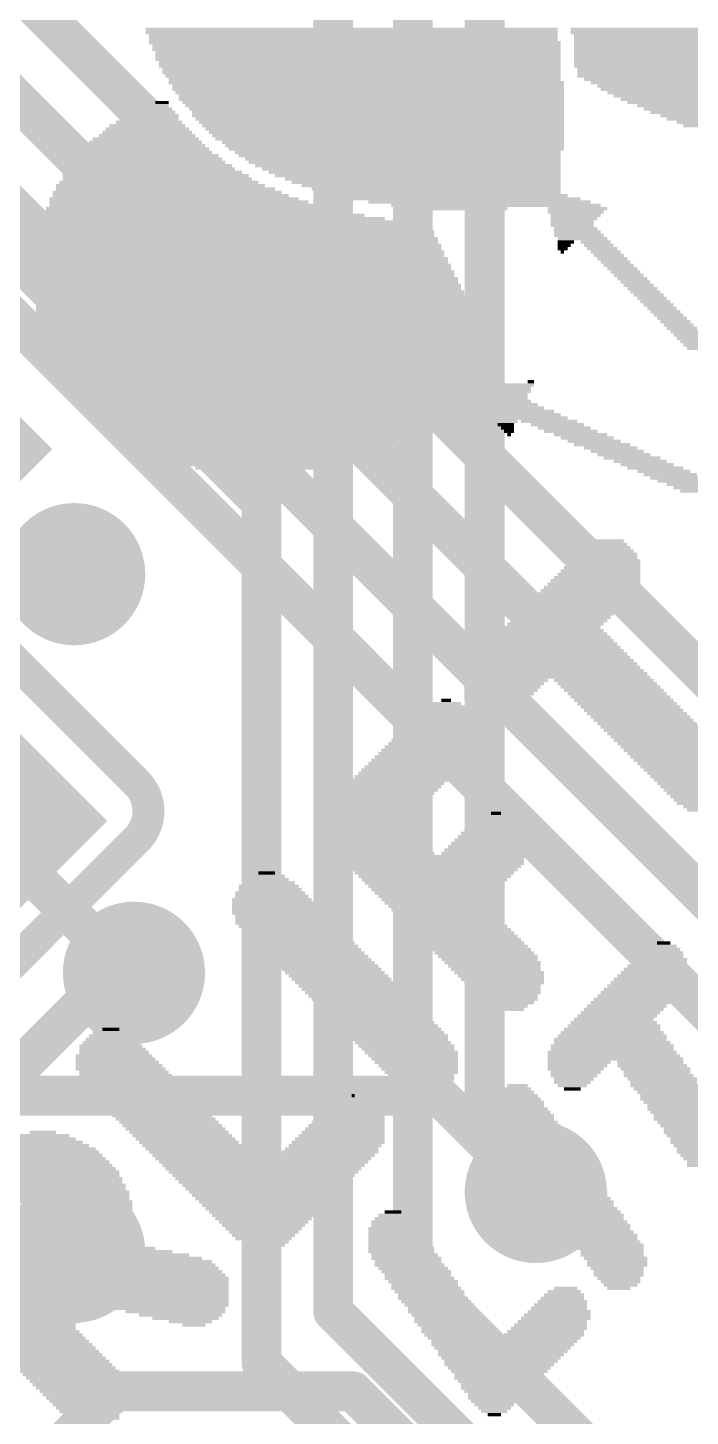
# Model space of a CAD drawing. Extents: x -3.3 to 68.7, y -0.1 to 53.5.
# Drawn here: x 51.77 to 56, y 18.89 to 27.74 of the extents above; entities that cross this region are included whole.
import ezdxf

# ---------------------------------------------------------------- set-up
doc = ezdxf.new("R2010")
doc.units = 0
for name, color, linetype in [('1', 12, 'CONTINUOUS'), ('16', 5, 'CONTINUOUS'), ('18', 3, 'CONTINUOUS'), ('200', 4, 'CONTINUOUS'), ('21', 40, 'CONTINUOUS')]:
    doc.layers.add(name, color=color, linetype=linetype)

# ---------------------------------------------------------------- blocks, each defined once
blk = doc.blocks.new('RECT')
blk.add_solid([(-0.5, -0.5), (0.5, -0.5), (-0.5, 0.5), (0.5, 0.5)])
blk = doc.blocks.new('ROUNDV')
at = {"const_width": 0.5}
blk.add_lwpolyline([(0, -0.25, 1), (0, 0.25, 1), (0, -0.25)], format="xyb", dxfattribs=at)

msp = doc.modelspace()

# ---------------------------------------------------------------- linework, layer by layer
at = {"layer": '1', "const_width": 0.254}
for points in [[(49.2895, 30.405), (56.7075, 22.987)], [(48.9359, 30.0515), (57.1434, 21.844)], [(48.5824, 29.6979), (57.15, 21.1303)], [(48.2288, 29.3444), (56.642, 20.9312)], [(52.4215, 21.717), (51.3016, 22.8369)], [(52.451, 21.717), (52.4215, 21.717)], [(54.3988, 20.9336), (51.0497, 20.9336)], [(55.0124, 20.32), (54.3988, 20.9336)], [(51.5112, 18.2372), (52.324, 19.05)], [(53.848, 19.05), (52.324, 19.05)], [(55.753, 17.145), (53.848, 19.05)]]:
    msp.add_lwpolyline(points, dxfattribs=at)
at = {"layer": '1', "const_width": 0.127}
for points in [[(52.4215, 21.7805, 1), (52.4215, 21.6535)], [(52.3766, 21.6721, 1), (52.4664, 21.7619)], [(52.451, 21.6535, 1), (52.451, 21.7805)], [(54.4437, 20.9785, 1), (54.3539, 20.8887)], [(54.3988, 20.8701, 1), (54.3988, 20.9971)], [(54.9675, 20.2751, 1), (55.0573, 20.3649)], [(52.324, 19.1135, 1), (52.324, 18.9865)], [(52.3689, 19.0051, 1), (52.2791, 19.0949)], [(53.8929, 19.0949, 1), (53.8031, 19.0051)], [(53.848, 18.9865, 1), (53.848, 19.1135)]]:
    msp.add_lwpolyline(points, format="xyb", dxfattribs=at)
at = {"layer": '16', "const_width": 0.254}
for points in [[(49.276, 28.702), (53.2638, 24.7142)], [(54.229, 28.702), (54.229, 19.812)], [(53.721, 28.321), (53.721, 19.558)], [(54.6862, 20.6462), (54.6862, 28.2564)], [(53.2638, 24.7142), (53.2638, 19.2318)], [(52.324, 21.717), (49.784, 19.177)], [(52.451, 21.717), (52.324, 21.717)], [(55.0124, 20.32), (54.6862, 20.6462)], [(55.372, 18.669), (54.229, 19.812)], [(54.864, 18.415), (53.721, 19.558)], [(54.0806, 18.415), (53.2638, 19.2318)]]:
    msp.add_lwpolyline(points, dxfattribs=at)
at = {"layer": '16', "const_width": 0.127}
for points in [[(53.3273, 24.7142, 1), (53.2003, 24.7142)], [(53.2189, 24.6693, 1), (53.3087, 24.7591)], [(52.324, 21.7805, 1), (52.324, 21.6535)], [(52.3689, 21.6721, 1), (52.2791, 21.7619)], [(52.451, 21.6535, 1), (52.451, 21.7805)], [(54.7311, 20.6911, 1), (54.6413, 20.6013)], [(54.6227, 20.6462, 1), (54.7497, 20.6462)], [(54.9675, 20.2751, 1), (55.0573, 20.3649)], [(54.2739, 19.8569, 1), (54.1841, 19.7671)], [(54.1655, 19.812, 1), (54.2925, 19.812)], [(53.7659, 19.6029, 1), (53.6761, 19.5131)], [(53.6575, 19.558, 1), (53.7845, 19.558)], [(53.3087, 19.2767, 1), (53.2189, 19.1869)], [(53.2003, 19.2318, 1), (53.3273, 19.2318)]]:
    msp.add_lwpolyline(points, format="xyb", dxfattribs=at)
at = {"layer": '21', "const_width": 0.2032}
for points in [[(51.3914, 24.0044), (52.469, 22.9267)], [(52.469, 22.5675), (50.4934, 20.5919)]]:
    msp.add_lwpolyline(points, dxfattribs=at)
at = {"layer": '21'}
for points, const_width in [([(52.505, 22.9627, 1), (52.4331, 22.8908)], 0.1016), ([(52.469, 22.5675, 0.4142), (52.469, 22.9267)], 0.2032), ([(52.4331, 22.8908, 1), (52.505, 22.9627)], 0.1016), ([(52.4331, 22.6034, 1), (52.505, 22.5316)], 0.1016), ([(52.505, 22.5316, 1), (52.4331, 22.6034)], 0.1016)]:
    msp.add_lwpolyline(points, format="xyb", dxfattribs=dict(at, const_width=const_width))

# ---------------------------------------------------------------- block references
at = {"layer": '1', "xscale": 1.075, "rotation": 135}
msp.add_blockref('RECT', (51.1978, 25.0802), dxfattribs=at)
at = {"layer": '1', "xscale": 1.1684, "yscale": 1.6002, "rotation": 225}
msp.add_blockref('RECT', (51.3016, 22.8369), dxfattribs=at)
at = {"layer": '18', "xscale": 0.9064, "yscale": 0.9064}
for p in [(52.07, 24.257), (52.07, 24.257), (52.451, 21.717), (52.451, 21.717), (55.0124, 20.32), (55.0124, 20.32), (52.07, 19.939), (52.07, 19.939), (56.3717, 18.4532), (56.3717, 18.4532)]:
    msp.add_blockref('ROUNDV', p, dxfattribs=at)
at = {"layer": '200'}
for p, xscale, yscale in [((53.8378, 27.7283), 2.6264, 0.0211), ((53.8378, 27.7072), 2.6264, 0.0211), ((53.8493, 27.686), 2.6035, 0.0213), ((55.9753, 27.7283), 1.4808, 0.0211), ((55.9753, 27.7072), 1.4808, 0.0211), ((55.9854, 27.686), 1.4605, 0.0213), ((53.8594, 27.6437), 2.6238, 0.0211), ((53.8493, 27.6648), 2.6035, 0.0211), ((53.8696, 27.6225), 2.6035, 0.0213), ((53.8696, 27.6013), 2.6035, 0.0211), ((55.9753, 27.6648), 1.4402, 0.0211), ((55.9753, 27.6437), 1.4402, 0.0211), ((55.9753, 27.6225), 1.4402, 0.0213), ((55.9651, 27.6013), 1.4199, 0.0211), ((53.8798, 27.5802), 2.5832, 0.0211), ((53.8798, 27.559), 2.5832, 0.0213), ((53.8798, 27.5378), 2.5832, 0.0211), ((53.8912, 27.5167), 2.5603, 0.0211), ((55.9651, 27.5802), 1.4199, 0.0211), ((55.9537, 27.559), 1.397, 0.0213), ((55.9537, 27.5378), 1.397, 0.0211), ((55.9537, 27.5167), 1.397, 0.0211), ((53.8912, 27.4955), 2.5603, 0.0213), ((53.9013, 27.4743), 2.54, 0.0211), ((53.9013, 27.4532), 2.54, 0.0211), ((53.9115, 27.432), 2.5197, 0.0213), ((55.9435, 27.4955), 1.3767, 0.0213), ((55.9549, 27.4743), 1.3538, 0.0211), ((55.9448, 27.4532), 1.3335, 0.0211), ((55.9448, 27.432), 1.3335, 0.0213), ((53.9217, 27.4108), 2.4994, 0.0211), ((53.9318, 27.3897), 2.5197, 0.0211), ((53.9432, 27.3685), 2.4968, 0.0213), ((53.9432, 27.3473), 2.4968, 0.0211), ((55.9651, 27.4108), 1.2929, 0.0211), ((55.9753, 27.3897), 1.2268, 0.0211), ((55.9968, 27.3685), 1.1836, 0.0213), ((55.9968, 27.3473), 1.143, 0.0211), ((52.5983, 27.2415), 0.1473, 0.0213), ((52.6301, 27.2627), 0.0838, 0.0211), ((53.9534, 27.3262), 2.4765, 0.0211), ((53.9636, 27.305), 2.4562, 0.0213), ((53.9636, 27.2838), 2.4562, 0.0211), ((53.975, 27.2627), 2.4333, 0.0211), ((53.9852, 27.2415), 2.413, 0.0213), ((56.0184, 27.3262), 1.0998, 0.0211), ((56.0388, 27.305), 1.0592, 0.0213), ((56.0502, 27.2838), 0.9957, 0.0211), ((56.0718, 27.2627), 0.9525, 0.0211), ((56.0921, 27.2415), 0.8661, 0.0213), ((52.5463, 27.1568), 0.3785, 0.0211), ((52.5666, 27.178), 0.3378, 0.0213), ((52.578, 27.1992), 0.2743, 0.0211), ((52.5894, 27.2203), 0.2108, 0.0211), ((53.9966, 27.2203), 2.3901, 0.0211), ((54.0068, 27.1992), 2.3698, 0.0211), ((54.0068, 27.178), 2.3698, 0.0213), ((54.0169, 27.1568), 2.3495, 0.0211), ((56.1124, 27.2203), 0.8255, 0.0211), ((56.1238, 27.1992), 0.762, 0.0211), ((56.1556, 27.178), 0.6985, 0.0213), ((56.1658, 27.1568), 0.6375, 0.0211), ((52.5361, 27.0722), 0.5715, 0.0211), ((52.5361, 27.0933), 0.5309, 0.0211), ((52.5361, 27.1145), 0.4851, 0.0213), ((52.5463, 27.1357), 0.4242, 0.0211), ((54.0283, 27.1357), 2.3266, 0.0211), ((54.0385, 27.1145), 2.3063, 0.0213), ((54.0487, 27.0933), 2.286, 0.0211), ((54.0601, 27.0722), 2.2631, 0.0211), ((56.1975, 27.1357), 0.574, 0.0211), ((56.2077, 27.1145), 0.508, 0.0213), ((52.5247, 26.9875), 0.762, 0.0213), ((52.5247, 27.0087), 0.7214, 0.0211), ((52.5259, 27.0298), 0.6782, 0.0211), ((52.5348, 27.051), 0.6147, 0.0213), ((54.0703, 27.051), 2.2428, 0.0213), ((54.0804, 27.0298), 2.2225, 0.0211), ((54.102, 27.0087), 2.1793, 0.0211), ((54.1122, 26.9875), 2.159, 0.0213), ((52.5463, 26.9028), 0.9322, 0.0211), ((52.5259, 26.9452), 0.8458, 0.0211), ((52.5475, 26.924), 0.889, 0.0213), ((52.5259, 26.9663), 0.8052, 0.0211), ((54.1236, 26.9663), 2.1361, 0.0211), ((54.1337, 26.9452), 2.0752, 0.0211), ((54.1452, 26.924), 2.0523, 0.0213), ((54.1655, 26.9028), 2.0117, 0.0211), ((52.578, 26.8182), 1.1227, 0.0211), ((52.5577, 26.8605), 1.0363, 0.0213), ((52.5678, 26.8393), 1.0566, 0.0211), ((52.5463, 26.8817), 0.9728, 0.0211), ((54.1769, 26.8817), 1.9888, 0.0211), ((54.1973, 26.8605), 1.9482, 0.0213), ((54.2188, 26.8393), 1.905, 0.0211), ((54.2404, 26.8182), 1.8618, 0.0211), ((52.6199, 26.7335), 1.3335, 0.0213), ((52.6517, 26.7123), 1.397, 0.0211), ((52.6098, 26.7547), 1.2675, 0.0211), ((52.5894, 26.797), 1.1862, 0.0213), ((52.5996, 26.7758), 1.2065, 0.0211), ((54.2608, 26.797), 1.8212, 0.0213), ((54.2925, 26.7758), 1.7577, 0.0211), ((54.3141, 26.7547), 1.7145, 0.0211), ((54.3458, 26.7335), 1.651, 0.0213), ((54.3776, 26.7123), 1.5875, 0.0211), ((52.7063, 26.6488), 1.5875, 0.0211), ((52.738, 26.6277), 1.651, 0.0211), ((52.6631, 26.6912), 1.4605, 0.0211), ((52.6847, 26.67), 1.5037, 0.0213), ((54.4093, 26.6912), 1.524, 0.0211), ((54.4728, 26.67), 1.4834, 0.0213), ((54.5681, 26.6488), 1.4605, 0.0211), ((54.6532, 26.6277), 1.4173, 0.0211), ((52.8955, 26.543), 2.0523, 0.0213), ((52.8003, 26.5853), 1.8212, 0.0211), ((52.8536, 26.5642), 1.9279, 0.0211), ((52.7799, 26.6065), 1.7348, 0.0213), ((54.7586, 26.6065), 1.3335, 0.0213), ((54.5884, 26.5853), 0.4851, 0.0211), ((55.278, 26.5853), 0.381, 0.0211), ((55.2666, 26.5642), 0.3581, 0.0211), ((55.2666, 26.543), 0.3175, 0.0213), ((53.086, 26.4795), 2.474, 0.0213), ((53.0974, 26.4583), 2.4968, 0.0211), ((53.0644, 26.5007), 2.3901, 0.0211), ((52.959, 26.5218), 2.1793, 0.0211), ((55.2564, 26.5218), 0.2972, 0.0211), ((55.245, 26.5007), 0.2743, 0.0211), ((55.245, 26.4795), 0.2743, 0.0213), ((55.2666, 26.4583), 0.2769, 0.0211), ((53.1076, 26.3948), 2.5629, 0.0211), ((53.1076, 26.3737), 2.5629, 0.0211), ((53.1076, 26.4372), 2.5171, 0.0211), ((53.1076, 26.416), 2.5171, 0.0213), ((55.2767, 26.4372), 0.2972, 0.0211), ((55.2869, 26.416), 0.3175, 0.0213), ((55.2031, 26.3737), 0.1041, 0.0211), ((55.3098, 26.3948), 0.3175, 0.0211), ((55.3936, 26.3737), 0.1905, 0.0211), ((53.1279, 26.3102), 2.6035, 0.0211), ((53.1279, 26.289), 2.6035, 0.0213), ((53.1393, 26.2678), 2.6264, 0.0211), ((53.1178, 26.3525), 2.5832, 0.0213), ((53.1178, 26.3313), 2.5832, 0.0211), ((55.1929, 26.3525), 0.0838, 0.0213), ((55.1828, 26.3313), 0.0635, 0.0211), ((55.1815, 26.3102), 0.0203, 0.0211), ((55.4139, 26.3525), 0.1905, 0.0213), ((55.4355, 26.3313), 0.193, 0.0211), ((55.4571, 26.3102), 0.1905, 0.0211), ((55.4774, 26.289), 0.1905, 0.0213), ((55.5003, 26.2678), 0.1905, 0.0211), ((53.1292, 26.2467), 2.6467, 0.0211), ((53.1393, 26.2255), 2.667, 0.0213), ((53.1393, 26.2043), 2.667, 0.0211), ((53.1495, 26.1832), 2.6873, 0.0211), ((55.5206, 26.2467), 0.1905, 0.0211), ((55.5409, 26.2255), 0.1905, 0.0213), ((55.5638, 26.2043), 0.1905, 0.0211), ((55.5841, 26.1832), 0.1905, 0.0211), ((53.1609, 26.1408), 2.7102, 0.0211), ((53.1609, 26.1197), 2.7102, 0.0211), ((53.1711, 26.0985), 2.7305, 0.0213), ((53.1495, 26.162), 2.6873, 0.0213), ((55.6044, 26.162), 0.1905, 0.0213), ((55.6273, 26.1408), 0.1905, 0.0211), ((55.6476, 26.1197), 0.1905, 0.0211), ((55.6679, 26.0985), 0.1905, 0.0213), ((53.1711, 26.0773), 2.7305, 0.0211), ((53.1813, 26.0562), 2.7508, 0.0211), ((53.1813, 26.035), 2.7508, 0.0213), ((53.2028, 26.0138), 2.7534, 0.0211), ((55.6908, 26.0773), 0.1905, 0.0211), ((55.7111, 26.0562), 0.1905, 0.0211), ((55.7314, 26.035), 0.1905, 0.0213), ((55.753, 26.0138), 0.188, 0.0211), ((53.2028, 25.9927), 2.7534, 0.0211), ((53.2028, 25.9715), 2.7534, 0.0213), ((53.213, 25.9503), 2.7737, 0.0211), ((53.213, 25.9292), 2.7737, 0.0211), ((55.7746, 25.9927), 0.1905, 0.0211), ((55.7949, 25.9715), 0.1905, 0.0213), ((55.8165, 25.9503), 0.188, 0.0211), ((55.8381, 25.9292), 0.1905, 0.0211), ((53.2232, 25.908), 2.794, 0.0213), ((53.2232, 25.8868), 2.794, 0.0211), ((53.2346, 25.8657), 2.7711, 0.0211), ((53.246, 25.8445), 2.794, 0.0213), ((55.8584, 25.908), 0.1905, 0.0213), ((55.8813, 25.8868), 0.1905, 0.0211), ((55.9016, 25.8657), 0.1905, 0.0211), ((55.9219, 25.8445), 0.1905, 0.0213), ((53.246, 25.8233), 2.794, 0.0211), ((53.2562, 25.8022), 2.7737, 0.0211), ((53.2663, 25.781), 2.794, 0.0213), ((53.2663, 25.7598), 2.794, 0.0211), ((53.2765, 25.7387), 2.7737, 0.0211), ((55.9435, 25.8233), 0.193, 0.0211), ((55.9651, 25.8022), 0.1905, 0.0211), ((55.9854, 25.781), 0.1905, 0.0213), ((56.007, 25.7598), 0.193, 0.0211), ((56.0286, 25.7387), 0.1905, 0.0211), ((53.2867, 25.7175), 2.794, 0.0213), ((53.2867, 25.6963), 2.794, 0.0211), ((53.2981, 25.6752), 2.7711, 0.0211), ((53.3095, 25.654), 2.794, 0.0213), ((56.0489, 25.7175), 0.1905, 0.0213), ((56.0718, 25.6963), 0.1905, 0.0211), ((53.3197, 25.6328), 2.7737, 0.0211), ((53.3197, 25.6117), 2.7737, 0.0211), ((53.34, 25.5905), 2.7737, 0.0213), ((53.34, 25.5693), 2.7737, 0.0211), ((53.3514, 25.5482), 2.7508, 0.0211), ((53.3616, 25.527), 2.7711, 0.0213), ((53.3718, 25.5058), 2.7508, 0.0211), ((53.3819, 25.4847), 2.7305, 0.0211), ((54.9808, 25.4847), 0.0406, 0.0211), ((53.5203, 25.4635), 2.9616, 0.0213), ((53.5102, 25.4423), 2.9413, 0.0211), ((53.5203, 25.4212), 2.921, 0.0211), ((53.5203, 25.4), 2.8804, 0.0213), ((53.5318, 25.3788), 2.8575, 0.0211), ((53.5521, 25.3577), 2.8575, 0.0211), ((53.5838, 25.3365), 2.8804, 0.0213), ((53.6042, 25.3153), 2.921, 0.0211), ((53.4149, 25.2942), 2.4562, 0.0211), ((54.9173, 25.2942), 0.4216, 0.0211), ((53.4035, 25.273), 2.3927, 0.0213), ((53.3921, 25.2518), 2.3292, 0.0211), ((53.3832, 25.2307), 2.2657, 0.0211), ((53.3718, 25.2095), 2.2022, 0.0213), ((54.9491, 25.273), 0.4445, 0.0213), ((54.9808, 25.2518), 0.4674, 0.0211), ((54.8221, 25.2307), 0.1499, 0.0211), ((54.8221, 25.2095), 0.1041, 0.0213), ((55.0977, 25.2307), 0.3607, 0.0211), ((55.1498, 25.2095), 0.3378, 0.0213), ((53.3514, 25.1883), 2.1158, 0.0211), ((53.3502, 25.1672), 2.032, 0.0211), ((53.34, 25.146), 1.966, 0.0213), ((53.3286, 25.1248), 1.8618, 0.0211), ((54.8323, 25.1883), 0.0838, 0.0211), ((54.8424, 25.1672), 0.0635, 0.0211), ((54.8424, 25.146), 0.0229, 0.0213), ((55.1929, 25.1883), 0.3378, 0.0211), ((55.2348, 25.1672), 0.3404, 0.0211), ((55.2983, 25.146), 0.3404, 0.0213), ((55.3403, 25.1248), 0.3378, 0.0211), ((53.3095, 25.1037), 1.778, 0.0211), ((53.3083, 25.0825), 1.6942, 0.0213), ((53.2981, 25.0613), 1.5875, 0.0211), ((53.2879, 25.0402), 1.4808, 0.0211), ((55.3834, 25.1037), 0.3378, 0.0211), ((55.4355, 25.0825), 0.3607, 0.0213), ((55.4888, 25.0613), 0.3404, 0.0211), ((55.5308, 25.0402), 0.3378, 0.0211), ((53.2765, 25.019), 1.3767, 0.0213), ((53.2663, 24.9978), 1.2294, 0.0211), ((53.2448, 24.9767), 1.0998, 0.0211), ((53.2346, 24.9555), 0.9525, 0.0213), ((55.5739, 25.019), 0.3378, 0.0213), ((55.626, 24.9978), 0.3607, 0.0211), ((55.6781, 24.9767), 0.3378, 0.0211), ((55.7213, 24.9555), 0.3378, 0.0213), ((53.2232, 24.9343), 0.762, 0.0211), ((53.2028, 24.9132), 0.4674, 0.0211), ((55.7746, 24.9343), 0.3581, 0.0211), ((55.8279, 24.9132), 0.3378, 0.0211), ((55.8698, 24.892), 0.3404, 0.0213), ((55.9118, 24.8708), 0.3378, 0.0211), ((55.9651, 24.8497), 0.3581, 0.0211), ((56.0172, 24.8285), 0.3404, 0.0213), ((56.0603, 24.8073), 0.3404, 0.0211), ((56.1137, 24.7862), 0.3607, 0.0211), ((55.4672, 24.4263), 0.2972, 0.0211), ((55.4672, 24.4475), 0.2565, 0.0213), ((55.4774, 24.4687), 0.1905, 0.0211), ((55.4469, 24.3205), 0.4648, 0.0213), ((55.4571, 24.3417), 0.4445, 0.0211), ((55.4571, 24.3628), 0.4039, 0.0211), ((55.4685, 24.384), 0.381, 0.0213), ((55.4672, 24.4052), 0.3378, 0.0211), ((55.4038, 24.2358), 0.5512, 0.0211), ((55.4152, 24.257), 0.5283, 0.0213), ((55.4253, 24.2782), 0.508, 0.0211), ((55.4355, 24.2993), 0.4877, 0.0211), ((55.3517, 24.1512), 0.6147, 0.0211), ((55.3618, 24.1723), 0.5944, 0.0211), ((55.3834, 24.1935), 0.5918, 0.0213), ((55.3936, 24.2147), 0.5715, 0.0211), ((55.2666, 24.0665), 0.6121, 0.0213), ((55.2882, 24.0877), 0.6147, 0.0211), ((55.3085, 24.1088), 0.6147, 0.0211), ((55.3301, 24.13), 0.6121, 0.0213), ((55.1815, 23.9818), 0.6147, 0.0211), ((55.2031, 24.003), 0.6121, 0.0213), ((55.2247, 24.0242), 0.6147, 0.0211), ((55.245, 24.0453), 0.6147, 0.0211), ((55.118, 23.8972), 0.6553, 0.0211), ((55.118, 23.9183), 0.6147, 0.0211), ((55.1383, 23.9395), 0.6147, 0.0213), ((55.1612, 23.9607), 0.6147, 0.0211), ((55.118, 23.7913), 0.8687, 0.0211), ((55.1193, 23.8125), 0.8255, 0.0213), ((55.118, 23.8337), 0.7823, 0.0211), ((55.118, 23.8548), 0.7417, 0.0211), ((55.1193, 23.876), 0.6985, 0.0213), ((55.118, 23.7067), 1.0363, 0.0211), ((55.118, 23.7278), 0.9957, 0.0211), ((55.1193, 23.749), 0.9525, 0.0213), ((55.118, 23.7702), 0.9093, 0.0211), ((55.1282, 23.6432), 1.143, 0.0211), ((55.1396, 23.622), 1.1659, 0.0213), ((55.1294, 23.6643), 1.0998, 0.0211), ((55.1193, 23.6855), 1.0795, 0.0213), ((54.8221, 23.5797), 0.5309, 0.0211), ((54.8005, 23.5373), 0.4877, 0.0211), ((55.1498, 23.6008), 1.1862, 0.0211), ((54.8107, 23.5585), 0.508, 0.0213), ((55.4457, 23.5797), 0.635, 0.0211), ((55.4685, 23.5585), 0.635, 0.0213), ((55.4888, 23.5373), 0.635, 0.0211), ((54.4411, 23.4527), 0.0635, 0.0211), ((54.7903, 23.5162), 0.4674, 0.0211), ((54.7789, 23.495), 0.4445, 0.0213), ((54.7688, 23.4738), 0.4242, 0.0211), ((54.77, 23.4527), 0.381, 0.0211), ((55.5092, 23.5162), 0.635, 0.0211), ((55.5308, 23.495), 0.6325, 0.0213), ((55.5523, 23.4738), 0.635, 0.0211), ((55.5727, 23.4527), 0.635, 0.0211), ((54.4398, 23.368), 0.3607, 0.0213), ((54.4411, 23.3892), 0.3175, 0.0211), ((54.4411, 23.4103), 0.2769, 0.0211), ((54.4411, 23.4315), 0.1905, 0.0213), ((54.7586, 23.4315), 0.3581, 0.0213), ((54.7586, 23.4103), 0.3175, 0.0211), ((54.77, 23.3892), 0.254, 0.0211), ((54.7586, 23.368), 0.1905, 0.0213), ((55.5943, 23.4315), 0.6325, 0.0213), ((55.6158, 23.4103), 0.635, 0.0211), ((55.6362, 23.3892), 0.635, 0.0211), ((55.6578, 23.368), 0.6375, 0.0213), ((54.3992, 23.2622), 0.4877, 0.0211), ((54.4093, 23.2833), 0.4674, 0.0211), ((54.4208, 23.3045), 0.4445, 0.0213), ((54.4309, 23.3257), 0.4242, 0.0211), ((54.4297, 23.3468), 0.381, 0.0211), ((55.6793, 23.3468), 0.635, 0.0211), ((55.6997, 23.3257), 0.635, 0.0211), ((55.7225, 23.3045), 0.635, 0.0213), ((55.7428, 23.2833), 0.635, 0.0211), ((55.7632, 23.2622), 0.635, 0.0211), ((54.3573, 23.1775), 0.5715, 0.0213), ((54.3674, 23.1987), 0.5512, 0.0211), ((54.3776, 23.2198), 0.5309, 0.0211), ((54.389, 23.241), 0.508, 0.0213), ((55.786, 23.241), 0.635, 0.0213), ((55.8063, 23.2198), 0.635, 0.0211), ((55.8267, 23.1987), 0.635, 0.0211), ((55.8495, 23.1775), 0.635, 0.0213), ((54.2925, 23.0928), 0.6147, 0.0211), ((54.3141, 23.114), 0.6121, 0.0213), ((54.3242, 23.1352), 0.5918, 0.0211), ((54.3458, 23.1563), 0.5944, 0.0211), ((55.8698, 23.1563), 0.635, 0.0211), ((55.8902, 23.1352), 0.635, 0.0211), ((55.913, 23.114), 0.635, 0.0213), ((55.9333, 23.0928), 0.635, 0.0211), ((54.2087, 23.0082), 0.6147, 0.0211), ((54.229, 23.0293), 0.6147, 0.0211), ((54.2506, 23.0505), 0.6121, 0.0213), ((54.2722, 23.0717), 0.6147, 0.0211), ((55.9537, 23.0717), 0.635, 0.0211), ((55.9765, 23.0505), 0.635, 0.0213), ((55.9867, 23.0293), 0.6147, 0.0211), ((56.007, 23.0082), 0.6147, 0.0211), ((54.1236, 22.9235), 0.6121, 0.0213), ((54.1452, 22.9447), 0.6147, 0.0211), ((54.1655, 22.9658), 0.6147, 0.0211), ((54.1871, 22.987), 0.6121, 0.0213), ((56.0184, 22.987), 0.5918, 0.0213), ((56.0286, 22.9658), 0.5715, 0.0211), ((56.0388, 22.9447), 0.5512, 0.0211), ((56.0502, 22.9235), 0.5283, 0.0213), ((54.0169, 22.8177), 0.6121, 0.0211), ((54.0385, 22.8388), 0.6147, 0.0211), ((54.0588, 22.86), 0.6147, 0.0213), ((54.0817, 22.8812), 0.6147, 0.0211), ((54.102, 22.9023), 0.6147, 0.0211), ((56.0603, 22.9023), 0.508, 0.0211), ((56.0705, 22.8812), 0.4877, 0.0211), ((56.0705, 22.86), 0.447, 0.0213), ((56.0819, 22.8388), 0.4242, 0.0211), ((56.0807, 22.8177), 0.381, 0.0211), ((53.9432, 22.733), 0.5918, 0.0213), ((53.975, 22.7753), 0.6147, 0.0211), ((53.9636, 22.7542), 0.5918, 0.0211), ((53.9966, 22.7965), 0.6121, 0.0213), ((54.7586, 22.733), 0.0635, 0.0213), ((56.0908, 22.7965), 0.3607, 0.0213), ((56.1023, 22.7753), 0.2972, 0.0211), ((56.0921, 22.7542), 0.2311, 0.0211), ((53.9229, 22.6907), 0.5512, 0.0211), ((53.9115, 22.6695), 0.5283, 0.0213), ((53.9229, 22.6483), 0.5512, 0.0211), ((53.9331, 22.7118), 0.5715, 0.0211), ((54.7586, 22.6483), 0.3581, 0.0211), ((54.7586, 22.6695), 0.3175, 0.0213), ((54.7586, 22.6907), 0.2769, 0.0211), ((54.7586, 22.7118), 0.1905, 0.0211), ((53.9432, 22.606), 0.5918, 0.0213), ((53.9331, 22.6272), 0.5715, 0.0211), ((53.9534, 22.5848), 0.6121, 0.0211), ((53.975, 22.5637), 0.6147, 0.0211), ((54.7268, 22.5637), 0.4674, 0.0211), ((54.7383, 22.5848), 0.4445, 0.0211), ((54.7484, 22.606), 0.4242, 0.0213), ((54.7472, 22.6272), 0.381, 0.0211), ((53.9852, 22.5425), 0.635, 0.0213), ((54.0068, 22.5213), 0.6325, 0.0211), ((54.0283, 22.5002), 0.635, 0.0211), ((54.0487, 22.479), 0.635, 0.0213), ((54.6849, 22.479), 0.5512, 0.0213), ((54.6951, 22.5002), 0.5309, 0.0211), ((54.7065, 22.5213), 0.508, 0.0211), ((54.7167, 22.5425), 0.4877, 0.0213), ((54.356, 22.4578), 1.209, 0.0211), ((54.356, 22.4367), 1.1633, 0.0211), ((54.3662, 22.4155), 1.143, 0.0213), ((54.3674, 22.3943), 1.0998, 0.0211), ((53.3083, 22.2885), 0.3378, 0.0213), ((53.2981, 22.3097), 0.2769, 0.0211), ((53.2981, 22.3308), 0.2311, 0.0211), ((53.2968, 22.352), 0.1067, 0.0213), ((54.3674, 22.3732), 1.0592, 0.0211), ((54.3662, 22.352), 1.016, 0.0213), ((54.3674, 22.3308), 0.9728, 0.0211), ((54.3662, 22.3097), 0.9296, 0.0211), ((54.3662, 22.2885), 0.889, 0.0213), ((53.3184, 22.225), 0.4445, 0.0213), ((53.3298, 22.2038), 0.4674, 0.0211), ((53.3095, 22.2673), 0.381, 0.0211), ((53.3197, 22.2462), 0.4013, 0.0211), ((54.3674, 22.2673), 0.8458, 0.0211), ((54.3674, 22.2462), 0.8052, 0.0211), ((54.3662, 22.225), 0.762, 0.0213), ((54.3674, 22.2038), 0.7188, 0.0211), ((53.3298, 22.1827), 0.508, 0.0211), ((53.3514, 22.1403), 0.5512, 0.0211), ((53.34, 22.1615), 0.5283, 0.0213), ((53.3616, 22.1192), 0.5715, 0.0211), ((54.3674, 22.1827), 0.6782, 0.0211), ((54.3662, 22.1615), 0.635, 0.0213), ((54.389, 22.1403), 0.635, 0.0211), ((54.4093, 22.1192), 0.635, 0.0211), ((53.3718, 22.098), 0.5918, 0.0213), ((53.3933, 22.0768), 0.5944, 0.0211), ((53.4035, 22.0557), 0.6147, 0.0211), ((53.4137, 22.0345), 0.635, 0.0213), ((54.4297, 22.098), 0.635, 0.0213), ((54.4525, 22.0768), 0.635, 0.0211), ((54.4728, 22.0557), 0.635, 0.0211), ((54.4932, 22.0345), 0.635, 0.0213), ((53.4353, 22.0133), 0.6325, 0.0211), ((53.4568, 21.9922), 0.635, 0.0211), ((53.4772, 21.971), 0.635, 0.0213), ((53.5, 21.9498), 0.635, 0.0211), ((54.5147, 22.0133), 0.6325, 0.0211), ((54.5363, 21.9922), 0.635, 0.0211), ((54.5567, 21.971), 0.635, 0.0213), ((54.5783, 21.9498), 0.6375, 0.0211), ((53.5203, 21.9287), 0.635, 0.0211), ((53.5407, 21.9075), 0.635, 0.0213), ((53.5623, 21.8863), 0.6375, 0.0211), ((53.5838, 21.8652), 0.635, 0.0211), ((53.6042, 21.844), 0.635, 0.0213), ((54.5998, 21.9287), 0.635, 0.0211), ((54.6202, 21.9075), 0.635, 0.0213), ((54.6418, 21.8863), 0.6375, 0.0211), ((54.6633, 21.8652), 0.635, 0.0211), ((54.6837, 21.844), 0.635, 0.0213), ((55.8165, 21.844), 0.2743, 0.0213), ((55.8165, 21.8652), 0.2337, 0.0211), ((55.8165, 21.8863), 0.188, 0.0211), ((55.8279, 21.9075), 0.0838, 0.0213), ((53.627, 21.8228), 0.635, 0.0211), ((53.6473, 21.8017), 0.635, 0.0211), ((53.6677, 21.7805), 0.635, 0.0213), ((53.6905, 21.7593), 0.635, 0.0211), ((54.7065, 21.8228), 0.635, 0.0211), ((54.7167, 21.8017), 0.6147, 0.0211), ((54.737, 21.7805), 0.6147, 0.0213), ((54.7484, 21.7593), 0.5918, 0.0211), ((55.786, 21.7593), 0.381, 0.0211), ((55.7962, 21.7805), 0.3607, 0.0213), ((55.8063, 21.8017), 0.3404, 0.0211), ((55.8063, 21.8228), 0.2946, 0.0211), ((53.7108, 21.7382), 0.635, 0.0211), ((53.7312, 21.717), 0.635, 0.0213), ((53.754, 21.6958), 0.635, 0.0211), ((53.7743, 21.6747), 0.635, 0.0211), ((54.7586, 21.7382), 0.5715, 0.0211), ((54.7789, 21.717), 0.5715, 0.0213), ((54.7903, 21.6958), 0.5486, 0.0211), ((54.8005, 21.6747), 0.5283, 0.0211), ((55.7428, 21.6747), 0.4674, 0.0211), ((55.7543, 21.6958), 0.4445, 0.0211), ((55.7644, 21.717), 0.4242, 0.0213), ((55.7746, 21.7382), 0.4039, 0.0211), ((53.7947, 21.6535), 0.635, 0.0213), ((53.8175, 21.6323), 0.635, 0.0211), ((53.8378, 21.6112), 0.635, 0.0211), ((53.8582, 21.59), 0.635, 0.0213), ((54.8107, 21.6535), 0.508, 0.0213), ((54.8119, 21.6323), 0.4648, 0.0211), ((54.8221, 21.6112), 0.4445, 0.0211), ((54.8323, 21.59), 0.4242, 0.0213), ((55.6793, 21.59), 0.508, 0.0213), ((55.6997, 21.6112), 0.508, 0.0211), ((55.7111, 21.6323), 0.4851, 0.0211), ((55.7327, 21.6535), 0.4877, 0.0213), ((53.881, 21.5688), 0.635, 0.0211), ((53.9013, 21.5477), 0.635, 0.0211), ((53.9217, 21.5265), 0.635, 0.0213), ((53.9432, 21.5053), 0.6325, 0.0211), ((54.8335, 21.5688), 0.381, 0.0211), ((54.8437, 21.5477), 0.3607, 0.0211), ((54.8424, 21.5265), 0.3175, 0.0213), ((54.8335, 21.5053), 0.254, 0.0211), ((55.593, 21.5053), 0.508, 0.0211), ((55.6158, 21.5265), 0.508, 0.0213), ((55.6362, 21.5477), 0.508, 0.0211), ((55.6578, 21.5688), 0.5055, 0.0211), ((53.9648, 21.4842), 0.635, 0.0211), ((53.9852, 21.463), 0.635, 0.0213), ((54.0068, 21.4418), 0.6325, 0.0211), ((54.0283, 21.4207), 0.635, 0.0211), ((54.8424, 21.4842), 0.1905, 0.0211), ((55.5092, 21.4207), 0.508, 0.0211), ((55.532, 21.4418), 0.508, 0.0211), ((55.5523, 21.463), 0.508, 0.0213), ((55.5727, 21.4842), 0.508, 0.0211), ((52.3024, 21.3148), 0.2769, 0.0211), ((52.3037, 21.336), 0.2337, 0.0213), ((52.3037, 21.3572), 0.1067, 0.0211), ((54.0487, 21.3995), 0.635, 0.0213), ((54.0703, 21.3783), 0.6375, 0.0211), ((54.0918, 21.3572), 0.635, 0.0211), ((54.1122, 21.336), 0.635, 0.0213), ((54.135, 21.3148), 0.635, 0.0211), ((55.499, 21.3148), 0.696, 0.0211), ((55.499, 21.336), 0.6553, 0.0213), ((55.499, 21.3572), 0.6147, 0.0211), ((55.5104, 21.3783), 0.5918, 0.0211), ((55.5104, 21.3995), 0.5512, 0.0213), ((52.3037, 21.2513), 0.4013, 0.0211), ((52.3138, 21.2302), 0.4216, 0.0211), ((52.3037, 21.2725), 0.3607, 0.0213), ((52.3024, 21.2937), 0.3175, 0.0211), ((54.1452, 21.2937), 0.6147, 0.0211), ((54.1655, 21.2725), 0.6147, 0.0213), ((54.1871, 21.2513), 0.6121, 0.0211), ((54.1973, 21.2302), 0.5918, 0.0211), ((55.499, 21.2513), 0.7823, 0.0211), ((55.499, 21.2302), 0.7823, 0.0211), ((55.4876, 21.2937), 0.7188, 0.0211), ((55.499, 21.2725), 0.7417, 0.0213), ((52.324, 21.1878), 0.4877, 0.0211), ((52.3456, 21.1455), 0.5309, 0.0213), ((52.3342, 21.1667), 0.508, 0.0211), ((52.3253, 21.209), 0.4445, 0.0213), ((54.2188, 21.209), 0.5944, 0.0213), ((54.2303, 21.1878), 0.5715, 0.0211), ((54.2404, 21.1667), 0.5512, 0.0211), ((54.2506, 21.1455), 0.5309, 0.0213), ((55.499, 21.209), 0.823, 0.0213), ((55.5104, 21.1878), 0.8458, 0.0211), ((55.5206, 21.1667), 0.8661, 0.0211), ((55.2882, 21.1455), 0.4013, 0.0213), ((55.7428, 21.1455), 0.4216, 0.0213), ((52.3558, 21.1243), 0.5512, 0.0211), ((52.3659, 21.1032), 0.5715, 0.0211), ((52.3875, 21.082), 0.569, 0.0213), ((52.3989, 21.0608), 0.5918, 0.0211), ((54.262, 21.1243), 0.508, 0.0211), ((54.2722, 21.1032), 0.4877, 0.0211), ((54.2823, 21.082), 0.4674, 0.0213), ((54.2823, 21.0608), 0.4216, 0.0211), ((55.278, 21.1243), 0.381, 0.0211), ((55.2666, 21.1032), 0.3581, 0.0211), ((55.2666, 21.082), 0.3175, 0.0213), ((55.2564, 21.0608), 0.2972, 0.0211), ((55.7543, 21.1243), 0.4445, 0.0211), ((55.7746, 21.1032), 0.4445, 0.0211), ((55.7949, 21.0608), 0.4445, 0.0211), ((55.7848, 21.082), 0.4242, 0.0213), ((52.4091, 21.0397), 0.6121, 0.0211), ((52.4294, 21.0185), 0.6121, 0.0213), ((52.451, 20.9973), 0.6147, 0.0211), ((52.4612, 20.9762), 0.635, 0.0211), ((54.2925, 21.0397), 0.4013, 0.0211), ((54.2925, 21.0185), 0.3607, 0.0213), ((54.3039, 20.9973), 0.3378, 0.0211), ((54.3039, 20.9762), 0.2972, 0.0211), ((54.8957, 20.9762), 0.1702, 0.0211), ((54.8957, 20.9973), 0.1295, 0.0211), ((55.245, 21.0185), 0.2337, 0.0213), ((55.2552, 21.0397), 0.254, 0.0211), ((55.245, 20.9973), 0.188, 0.0211), ((55.245, 20.9762), 0.1067, 0.0211), ((55.8178, 21.0397), 0.4445, 0.0211), ((55.8279, 21.0185), 0.4242, 0.0213), ((55.8381, 20.9973), 0.4445, 0.0211), ((55.8584, 20.9762), 0.4445, 0.0211), ((52.4828, 20.955), 0.6375, 0.0213), ((52.5043, 20.9338), 0.635, 0.0211), ((52.5247, 20.9127), 0.635, 0.0211), ((52.5463, 20.8915), 0.6375, 0.0213), ((52.5678, 20.8703), 0.635, 0.0211), ((53.8493, 20.8703), 0.3175, 0.0211), ((53.8378, 20.8915), 0.254, 0.0213), ((53.848, 20.9127), 0.193, 0.0211), ((53.848, 20.9338), 0.0203, 0.0211), ((54.2925, 20.955), 0.2337, 0.0213), ((54.2925, 20.9338), 0.1473, 0.0211), ((54.8957, 20.8703), 0.3378, 0.0211), ((54.8957, 20.9127), 0.2972, 0.0211), ((54.9059, 20.8915), 0.3175, 0.0213), ((54.897, 20.9338), 0.254, 0.0211), ((54.8957, 20.955), 0.2108, 0.0213), ((55.8813, 20.955), 0.4445, 0.0213), ((55.8914, 20.9338), 0.4242, 0.0211), ((55.9016, 20.9127), 0.4445, 0.0211), ((55.9219, 20.8915), 0.4445, 0.0213), ((55.9333, 20.8703), 0.4216, 0.0211), ((52.5882, 20.8492), 0.635, 0.0211), ((52.611, 20.828), 0.635, 0.0213), ((52.6313, 20.8068), 0.635, 0.0211), ((52.6517, 20.7857), 0.635, 0.0211), ((53.8264, 20.7857), 0.4445, 0.0211), ((53.8378, 20.8068), 0.4216, 0.0211), ((53.8378, 20.828), 0.381, 0.0213), ((53.8378, 20.8492), 0.3404, 0.0211), ((54.9173, 20.828), 0.381, 0.0213), ((54.9275, 20.8068), 0.4013, 0.0211), ((54.9275, 20.7857), 0.4013, 0.0211), ((54.9072, 20.8492), 0.3607, 0.0211), ((55.9448, 20.8492), 0.4445, 0.0211), ((55.9651, 20.828), 0.4445, 0.0213), ((55.9854, 20.8068), 0.4445, 0.0211), ((55.9854, 20.7857), 0.4445, 0.0211), ((51.8693, 20.701), 0.1676, 0.0213), ((52.6745, 20.7645), 0.635, 0.0213), ((52.6948, 20.7433), 0.635, 0.0211), ((52.7152, 20.7222), 0.635, 0.0211), ((52.738, 20.701), 0.635, 0.0213), ((53.7845, 20.701), 0.5283, 0.0213), ((53.7947, 20.7222), 0.508, 0.0211), ((53.8061, 20.7433), 0.4851, 0.0211), ((53.8163, 20.7645), 0.4648, 0.0213), ((54.9389, 20.7645), 0.4242, 0.0213), ((54.9694, 20.701), 0.4445, 0.0213), ((54.9593, 20.7433), 0.4242, 0.0211), ((54.9593, 20.7222), 0.4242, 0.0211), ((56.0083, 20.7645), 0.4445, 0.0213), ((56.0286, 20.7433), 0.4445, 0.0211), ((56.0388, 20.7222), 0.4242, 0.0211), ((56.0489, 20.701), 0.4445, 0.0213), ((51.8478, 20.6163), 0.6325, 0.0211), ((51.8478, 20.6375), 0.5512, 0.0213), ((51.8478, 20.6587), 0.4648, 0.0211), ((51.8592, 20.6798), 0.3607, 0.0211), ((52.7583, 20.6798), 0.635, 0.0211), ((52.7787, 20.6587), 0.635, 0.0211), ((52.8015, 20.6375), 0.635, 0.0213), ((52.8218, 20.6163), 0.635, 0.0211), ((53.7324, 20.6163), 0.5918, 0.0211), ((53.7528, 20.6375), 0.5918, 0.0213), ((53.7629, 20.6587), 0.5715, 0.0211), ((53.7743, 20.6798), 0.5486, 0.0211), ((54.9923, 20.6798), 0.4445, 0.0211), ((55.0024, 20.6587), 0.4242, 0.0211), ((55.0126, 20.6375), 0.4445, 0.0213), ((55.0329, 20.6163), 0.4445, 0.0211), ((56.0705, 20.6798), 0.447, 0.0211), ((56.0819, 20.6587), 0.4242, 0.0211), ((56.0921, 20.6375), 0.4445, 0.0213), ((56.1023, 20.6163), 0.4242, 0.0211), ((51.8478, 20.5317), 0.8458, 0.0211), ((51.8478, 20.5528), 0.8052, 0.0211), ((51.8478, 20.574), 0.7595, 0.0213), ((51.8579, 20.5952), 0.6985, 0.0211), ((52.8422, 20.5952), 0.635, 0.0211), ((52.865, 20.574), 0.635, 0.0213), ((52.8853, 20.5528), 0.635, 0.0211), ((52.9057, 20.5317), 0.635, 0.0211), ((53.6575, 20.5317), 0.6147, 0.0211), ((53.6791, 20.5528), 0.6121, 0.0211), ((53.7007, 20.574), 0.6147, 0.0213), ((53.7108, 20.5952), 0.5944, 0.0211), ((55.0545, 20.5952), 0.447, 0.0211), ((55.0659, 20.574), 0.4242, 0.0213), ((55.0761, 20.5528), 0.4445, 0.0211), ((55.0964, 20.5317), 0.4445, 0.0211), ((56.1226, 20.5952), 0.4242, 0.0211), ((56.1226, 20.574), 0.4242, 0.0213), ((56.134, 20.5528), 0.4013, 0.0211), ((56.1442, 20.5317), 0.381, 0.0211), ((51.849, 20.447), 1.016, 0.0213), ((51.8478, 20.4682), 0.9728, 0.0211), ((51.8478, 20.4893), 0.9322, 0.0211), ((51.849, 20.5105), 0.889, 0.0213), ((52.9273, 20.5105), 0.6325, 0.0213), ((52.9488, 20.4893), 0.635, 0.0211), ((53.2765, 20.4682), 1.2497, 0.0211), ((53.2765, 20.447), 1.209, 0.0213), ((53.6156, 20.4893), 0.6121, 0.0211), ((53.6372, 20.5105), 0.6147, 0.0213), ((55.1078, 20.5105), 0.4216, 0.0213), ((55.118, 20.4893), 0.442, 0.0211), ((55.1396, 20.4682), 0.4445, 0.0211), ((55.1498, 20.447), 0.4242, 0.0213), ((56.1556, 20.5105), 0.3581, 0.0213), ((56.1556, 20.4893), 0.3581, 0.0211), ((51.816, 20.3412), 1.1633, 0.0211), ((51.8262, 20.3623), 1.143, 0.0211), ((51.8274, 20.3835), 1.0998, 0.0213), ((51.8376, 20.4047), 1.0795, 0.0211), ((51.8376, 20.4258), 1.0389, 0.0211), ((53.2765, 20.4258), 1.1633, 0.0211), ((53.2765, 20.4047), 1.1227, 0.0211), ((53.2765, 20.3835), 1.082, 0.0213), ((53.2765, 20.3623), 1.0363, 0.0211), ((53.2765, 20.3412), 0.9957, 0.0211), ((55.1599, 20.4258), 0.4445, 0.0211), ((55.1828, 20.4047), 0.4445, 0.0211), ((55.2031, 20.3835), 0.4445, 0.0213), ((55.2234, 20.3412), 0.4445, 0.0211), ((55.2133, 20.3623), 0.4242, 0.0211), ((51.4871, 20.2565), 0.6782, 0.0213), ((51.7957, 20.2777), 1.2497, 0.0211), ((51.8058, 20.2988), 1.2294, 0.0211), ((51.8173, 20.32), 1.2065, 0.0213), ((52.1449, 20.2565), 0.5918, 0.0213), ((53.2765, 20.32), 0.95, 0.0213), ((53.2765, 20.2988), 0.9093, 0.0211), ((53.2765, 20.2777), 0.8687, 0.0211), ((53.2778, 20.2565), 0.8255, 0.0213), ((55.2463, 20.32), 0.4445, 0.0213), ((55.2564, 20.2988), 0.4242, 0.0211), ((55.2666, 20.2777), 0.4445, 0.0211), ((55.2869, 20.2565), 0.4445, 0.0213), ((52.1767, 20.2353), 0.5283, 0.0211), ((52.197, 20.2142), 0.4877, 0.0211), ((52.2084, 20.193), 0.4648, 0.0213), ((52.2186, 20.1718), 0.4445, 0.0211), ((53.2765, 20.2353), 0.7823, 0.0211), ((53.2765, 20.2142), 0.7417, 0.0211), ((53.2778, 20.193), 0.6985, 0.0213), ((53.2765, 20.1718), 0.6553, 0.0211), ((54.1033, 20.1718), 0.1905, 0.0211), ((54.102, 20.193), 0.1067, 0.0213), ((55.2983, 20.2353), 0.4216, 0.0211), ((55.3098, 20.2142), 0.4445, 0.0211), ((55.3301, 20.193), 0.4445, 0.0213), ((55.3504, 20.1718), 0.4445, 0.0211), ((52.2186, 20.1507), 0.4445, 0.0211), ((52.2288, 20.1295), 0.4242, 0.0213), ((52.2288, 20.1083), 0.4242, 0.0211), ((52.2288, 20.0872), 0.4242, 0.0211), ((53.2765, 20.1507), 0.6147, 0.0211), ((53.2778, 20.1295), 0.5715, 0.0213), ((53.2765, 20.1083), 0.5283, 0.0211), ((53.2765, 20.0872), 0.4877, 0.0211), ((54.102, 20.0872), 0.315, 0.0211), ((54.102, 20.1295), 0.2743, 0.0213), ((54.1122, 20.1083), 0.2946, 0.0211), ((54.102, 20.1507), 0.2337, 0.0211), ((55.3618, 20.1507), 0.4216, 0.0211), ((55.3733, 20.1295), 0.4445, 0.0213), ((55.3936, 20.1083), 0.4445, 0.0211), ((55.4038, 20.0872), 0.4242, 0.0211), ((52.2186, 20.0025), 0.4445, 0.0213), ((52.2288, 20.066), 0.4242, 0.0213), ((52.2288, 20.0448), 0.4242, 0.0211), ((52.2288, 20.0237), 0.4242, 0.0211), ((53.2778, 20.066), 0.4445, 0.0213), ((53.2765, 20.0448), 0.4013, 0.0211), ((53.2765, 20.0237), 0.3607, 0.0211), ((53.2879, 20.0025), 0.2972, 0.0213), ((54.1337, 20.0237), 0.3785, 0.0211), ((54.1337, 20.0025), 0.3785, 0.0213), ((54.1134, 20.066), 0.3378, 0.0213), ((54.1236, 20.0448), 0.3581, 0.0211), ((55.4139, 20.066), 0.4445, 0.0213), ((55.4368, 20.0448), 0.4445, 0.0211), ((55.4469, 20.0237), 0.4242, 0.0211), ((55.4571, 20.0025), 0.4445, 0.0213), ((52.3989, 19.8967), 0.9728, 0.0211), ((52.3672, 19.9178), 0.8687, 0.0211), ((52.324, 19.939), 0.7417, 0.0213), ((52.2821, 19.9602), 0.6121, 0.0211), ((52.2402, 19.9813), 0.4877, 0.0211), ((53.2867, 19.9813), 0.254, 0.0211), ((53.2879, 19.9602), 0.1702, 0.0211), ((54.1452, 19.9813), 0.4013, 0.0211), ((54.1553, 19.9602), 0.4216, 0.0211), ((54.1553, 19.939), 0.4216, 0.0213), ((54.1769, 19.9178), 0.4242, 0.0211), ((54.1871, 19.8967), 0.4445, 0.0211), ((55.4774, 19.9813), 0.4445, 0.0211), ((55.4888, 19.9602), 0.4216, 0.0211), ((55.499, 19.939), 0.4013, 0.0213), ((55.499, 19.9178), 0.4013, 0.0211), ((55.5206, 19.8967), 0.4039, 0.0211), ((52.4193, 19.812), 1.1862, 0.0213), ((52.4205, 19.8332), 1.143, 0.0211), ((52.4193, 19.8543), 1.0998, 0.0211), ((52.4193, 19.8755), 1.0592, 0.0213), ((54.2074, 19.8543), 0.4445, 0.0211), ((54.1973, 19.8755), 0.4242, 0.0213), ((54.2303, 19.8332), 0.4445, 0.0211), ((54.2506, 19.812), 0.4445, 0.0213), ((55.5308, 19.8755), 0.3835, 0.0213), ((55.5308, 19.8543), 0.3835, 0.0211), ((55.5308, 19.8332), 0.3378, 0.0211), ((55.5409, 19.812), 0.3175, 0.0213), ((52.1018, 19.7485), 1.9075, 0.0213), ((52.1132, 19.7273), 1.8847, 0.0211), ((52.4205, 19.7697), 1.27, 0.0211), ((52.4193, 19.7908), 1.2268, 0.0211), ((54.2709, 19.7697), 0.4445, 0.0211), ((54.2608, 19.7908), 0.4242, 0.0211), ((54.2938, 19.7485), 0.4445, 0.0213), ((54.3039, 19.7273), 0.4242, 0.0211), ((55.5409, 19.7908), 0.3175, 0.0211), ((55.5422, 19.7697), 0.2743, 0.0211), ((55.5523, 19.7485), 0.254, 0.0213), ((55.5523, 19.7273), 0.2134, 0.0211), ((52.1233, 19.7062), 1.8644, 0.0211), ((52.1348, 19.685), 1.8415, 0.0213), ((52.1449, 19.6638), 1.8212, 0.0211), ((52.1551, 19.6427), 1.8009, 0.0211), ((54.3141, 19.7062), 0.4445, 0.0211), ((54.3344, 19.685), 0.4445, 0.0213), ((54.3458, 19.6638), 0.4216, 0.0211), ((54.3573, 19.6427), 0.4445, 0.0211), ((55.1815, 19.6427), 0.2743, 0.0211), ((55.1917, 19.6638), 0.254, 0.0211), ((55.1929, 19.685), 0.2108, 0.0213), ((55.2031, 19.7062), 0.1499, 0.0211), ((55.5422, 19.7062), 0.1473, 0.0211), ((52.1665, 19.6215), 1.778, 0.0213), ((52.1767, 19.6003), 1.7577, 0.0211), ((51.7525, 19.5792), 0.8687, 0.0211), ((51.7525, 19.558), 0.823, 0.0213), ((52.6733, 19.5792), 0.7188, 0.0211), ((52.7152, 19.558), 0.635, 0.0213), ((54.3776, 19.6215), 0.4445, 0.0213), ((54.3979, 19.6003), 0.4445, 0.0211), ((54.4093, 19.5792), 0.4216, 0.0211), ((54.4208, 19.558), 0.4445, 0.0213), ((55.1612, 19.558), 0.4013, 0.0213), ((55.1599, 19.5792), 0.3581, 0.0211), ((55.1701, 19.6003), 0.3378, 0.0211), ((55.1815, 19.6215), 0.315, 0.0213), ((51.7525, 19.5368), 0.7823, 0.0211), ((51.7525, 19.5157), 0.7417, 0.0211), ((51.7538, 19.4945), 0.6985, 0.0213), ((51.7525, 19.4733), 0.6553, 0.0211), ((52.7482, 19.5368), 0.5283, 0.0211), ((52.7799, 19.5157), 0.4242, 0.0211), ((52.8104, 19.4945), 0.2769, 0.0213), ((52.832, 19.4733), 0.1473, 0.0211), ((54.4411, 19.5368), 0.4445, 0.0211), ((54.4614, 19.4945), 0.4445, 0.0213), ((54.4513, 19.5157), 0.4242, 0.0211), ((54.483, 19.4733), 0.447, 0.0211), ((55.1066, 19.4733), 0.4648, 0.0211), ((55.118, 19.4945), 0.442, 0.0213), ((55.1396, 19.5157), 0.4445, 0.0211), ((55.1498, 19.5368), 0.4242, 0.0211), ((51.7627, 19.4522), 0.635, 0.0211), ((51.7855, 19.431), 0.635, 0.0213), ((51.8058, 19.4098), 0.635, 0.0211), ((51.8262, 19.3887), 0.635, 0.0211), ((51.8478, 19.3675), 0.6325, 0.0213), ((54.4944, 19.4522), 0.4242, 0.0211), ((54.5046, 19.431), 0.4445, 0.0213), ((54.5249, 19.4098), 0.4445, 0.0211), ((54.5465, 19.3887), 0.447, 0.0211), ((54.8119, 19.3675), 0.9322, 0.0213), ((55.0443, 19.3887), 0.508, 0.0211), ((55.0647, 19.4098), 0.508, 0.0211), ((55.0748, 19.431), 0.4877, 0.0213), ((55.0964, 19.4522), 0.4851, 0.0211), ((51.8693, 19.3463), 0.635, 0.0211), ((51.8897, 19.3252), 0.635, 0.0211), ((51.9113, 19.304), 0.6325, 0.0213), ((51.9328, 19.2828), 0.635, 0.0211), ((54.8005, 19.3463), 0.9093, 0.0211), ((54.8005, 19.3252), 0.8687, 0.0211), ((54.8018, 19.304), 0.8255, 0.0213), ((54.7903, 19.2828), 0.8026, 0.0211), ((51.9532, 19.2617), 0.635, 0.0211), ((51.9748, 19.2405), 0.6375, 0.0213), ((51.9963, 19.2193), 0.635, 0.0211), ((52.0167, 19.1982), 0.635, 0.0211), ((54.7903, 19.2617), 0.762, 0.0211), ((54.7903, 19.2405), 0.7214, 0.0213), ((54.7789, 19.2193), 0.6985, 0.0211), ((54.7802, 19.1982), 0.6553, 0.0211), ((52.0395, 19.177), 0.635, 0.0213), ((52.0497, 19.1558), 0.6147, 0.0211), ((52.07, 19.1347), 0.6147, 0.0211), ((52.0814, 19.1135), 0.5918, 0.0213), ((54.7802, 19.177), 0.6147, 0.0213), ((54.7789, 19.1558), 0.5715, 0.0211), ((54.7688, 19.1347), 0.5512, 0.0211), ((54.77, 19.1135), 0.508, 0.0213), ((52.1018, 19.0923), 0.5918, 0.0211), ((52.1119, 19.0712), 0.5715, 0.0211), ((52.1233, 19.05), 0.5486, 0.0213), ((52.1335, 19.0288), 0.5283, 0.0211), ((54.7586, 19.0712), 0.4445, 0.0211), ((54.7688, 19.0923), 0.4648, 0.0211), ((54.7586, 19.05), 0.4039, 0.0213), ((54.7586, 19.0288), 0.3581, 0.0211), ((52.1437, 19.0077), 0.508, 0.0211), ((52.1551, 18.9865), 0.4851, 0.0213), ((52.1653, 18.9653), 0.4648, 0.0211), ((52.1653, 18.9442), 0.4242, 0.0211), ((54.7484, 19.0077), 0.3378, 0.0211), ((54.7484, 18.9865), 0.2972, 0.0213), ((54.7472, 18.9653), 0.254, 0.0211), ((54.7484, 18.9442), 0.2108, 0.0211), ((52.1767, 18.923), 0.4013, 0.0213), ((52.1767, 18.9018), 0.3607, 0.0211), ((52.1868, 18.8807), 0.3404, 0.0211), ((54.7472, 18.923), 0.1676, 0.0213), ((54.7484, 18.9018), 0.0838, 0.0211)]:
    msp.add_blockref('RECT', p, dxfattribs=dict(at, xscale=xscale, yscale=yscale))

doc.saveas('drawing.dxf')
